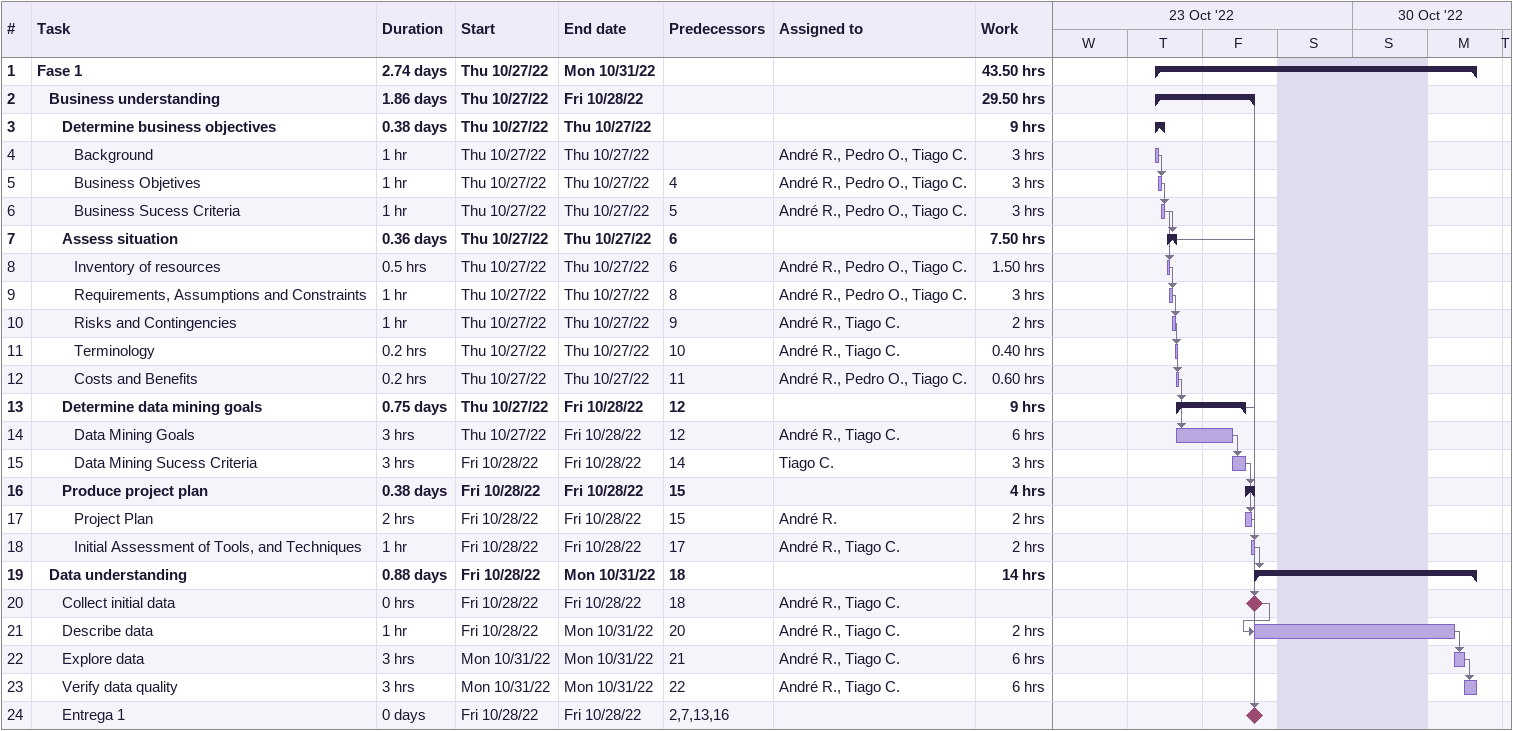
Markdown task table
| ID | Level | Task | Duration | Start | Finish | Predecessors | Resources | Work (h) |
|---|---|---|---|---|---|---|---|---|
| 1 | 1 | **Fase 1** | 2.74d | 2022-10-27 | 2022-10-31 |  |  | 43.50 |
| 2 | 2 | **Business understanding** | 1.86d | 2022-10-27 | 2022-10-28 |  |  | 29.50 |
| 3 | 3 | **Determine business objectives** | 0.38d | 2022-10-27 | 2022-10-27 |  |  | 9 |
| 4 | 4 | Background | 1h | 2022-10-27 | 2022-10-27 |  | André R., Pedro O., Tiago C. | 3 |
| 5 | 4 | Business Objetives | 1h | 2022-10-27 | 2022-10-27 | 4 | André R., Pedro O., Tiago C. | 3 |
| 6 | 4 | Business Sucess Criteria | 1h | 2022-10-27 | 2022-10-27 | 5 | André R., Pedro O., Tiago C. | 3 |
| 7 | 3 | **Assess situation** | 0.36d | 2022-10-27 | 2022-10-27 | 6 |  | 7.50 |
| 8 | 4 | Inventory of resources | 0.5h | 2022-10-27 | 2022-10-27 | 6 | André R., Pedro O., Tiago C. | 1.50 |
| 9 | 4 | Requirements, Assumptions and Constraints | 1h | 2022-10-27 | 2022-10-27 | 8 | André R., Pedro O., Tiago C. | 3 |
| 10 | 4 | Risks and Contingencies | 1h | 2022-10-27 | 2022-10-27 | 9 | André R., Tiago C. | 2 |
| 11 | 4 | Terminology | 0.2h | 2022-10-27 | 2022-10-27 | 10 | André R., Tiago C. | 0.40 |
| 12 | 4 | Costs and Benefits | 0.2h | 2022-10-27 | 2022-10-27 | 11 | André R., Pedro O., Tiago C. | 0.60 |
| 13 | 3 | **Determine data mining goals** | 0.75d | 2022-10-27 | 2022-10-28 | 12 |  | 9 |
| 14 | 4 | Data Mining Goals | 3h | 2022-10-27 | 2022-10-28 | 12 | André R., Tiago C. | 6 |
| 15 | 4 | Data Mining Sucess Criteria | 3h | 2022-10-28 | 2022-10-28 | 14 | Tiago C. | 3 |
| 16 | 3 | **Produce project plan** | 0.38d | 2022-10-28 | 2022-10-28 | 15 |  | 4 |
| 17 | 4 | Project Plan | 2h | 2022-10-28 | 2022-10-28 | 15 | André R. | 2 |
| 18 | 4 | Initial Assessment of Tools, and Techniques | 1h | 2022-10-28 | 2022-10-28 | 17 | André R., Tiago C. | 2 |
| 19 | 2 | **Data understanding** | 0.88d | 2022-10-28 | 2022-10-31 | 18 |  | 14 |
| 20 | 3 | Collect initial data | 0h | 2022-10-28 | 2022-10-28 | 18 | André R., Tiago C. |  |
| 21 | 3 | Describe data | 1h | 2022-10-28 | 2022-10-31 | 20 | André R., Tiago C. | 2 |
| 22 | 3 | Explore data | 3h | 2022-10-31 | 2022-10-31 | 21 | André R., Tiago C. | 6 |
| 23 | 3 | Verify data quality | 3h | 2022-10-31 | 2022-10-31 | 22 | André R., Tiago C. | 6 |
| 24 | 3 | Entrega 1 | 0d | 2022-10-28 | 2022-10-28 | 2, 7, 13, 16 |  |  |
